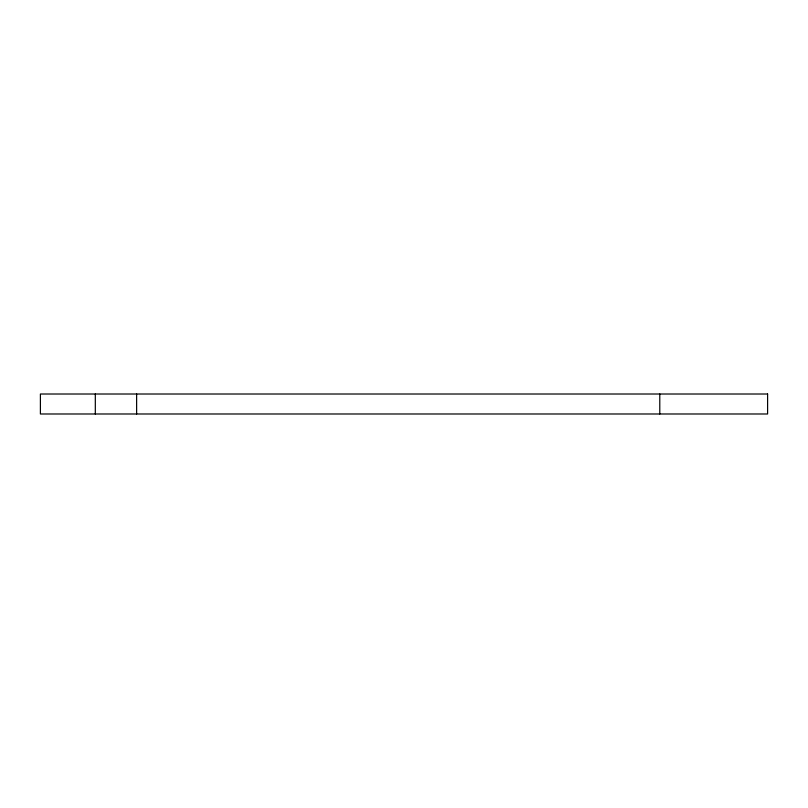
<?xml version="1.0" encoding="UTF-8"?>
<svg xmlns="http://www.w3.org/2000/svg" width="808" height="808" viewBox="0 0 808 808"><rect width="100%" height="100%" fill="white"/><g stroke="black" fill="none" stroke-linecap="round" stroke-linejoin="round"><path stroke-width="1.21" d="M659.783 394.011L659.783 413.989M136.623 394.011L136.623 413.989M95.314 394.011L95.314 413.989M767.6 394.011L40.4 394.011L40.4 413.989L767.6 413.989L767.6 394.011"/></g></svg>
